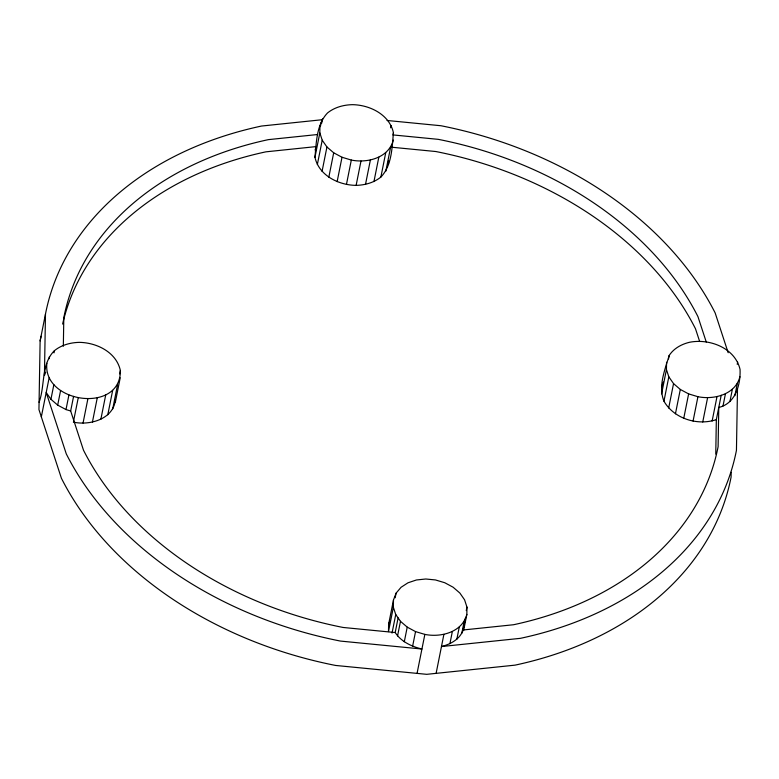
<?xml version="1.0" encoding="UTF-8"?>
<svg xmlns="http://www.w3.org/2000/svg" width="779" height="779" viewBox="0 0 779 779"><rect width="100%" height="100%" fill="white"/><g stroke="black" fill="none" stroke-linecap="round" stroke-linejoin="round"><path stroke-width="1.17" d="M322.506 119.693L261.51 126.042A352.137 261.277 11.3 0 0 45.474 314.083L40.119 340.89L38.95 409.588L61.405 478.238A352.137 261.277 11.3 0 0 335.613 665.451L426.736 674.332L515.055 665.139A352.137 261.277 11.3 0 0 731.091 477.099L731.179 472.288M45.474 314.083L44.432 375.488L45.747 372.089M46.867 363.306C42.514 403.249 121.008 414.029 120.355 370.473C116.392 352.176 96.586 342.536 79.176 342.361C70.305 342.614 61.434 345.009 54.433 350.657C40.956 363.959 45.192 385.732 39.077 402.295M63.333 346.236L63.81 317.696A333.441 247.41 11.3 0 1 268.385 139.636L317.628 134.514M73.372 422.13C89.789 425.753 113.627 419.063 115.399 399.705M314.959 157.27C316.381 142.275 316.498 124.455 327.521 112.955C334.522 107.317 343.383 104.912 352.264 104.668C369.665 104.844 389.481 114.484 393.434 132.771C392.012 147.767 391.895 165.576 380.873 177.076C373.871 182.724 365.01 185.129 356.13 185.373C338.729 185.198 318.913 175.557 314.959 157.27L319.828 132.897L319.955 125.604M388.439 164.437L388.507 160.786M393.483 599.947L388.614 624.31L388.487 631.603L393.356 607.24L393.483 599.947L396.102 593.14L401.049 587.298L407.972 582.809L416.414 579.975L425.792 579.001L435.471 579.946L444.78 582.741L453.096 587.21L459.853 593.033L464.576 599.82L466.962 607.114L466.845 614.407L463.593 630.649M721.208 395.255L716.339 419.628C697.604 425.977 674.02 418.742 663.951 401.195C657.982 386.374 664.886 369.889 669.19 355.448C673.825 348.379 681.45 344.23 689.503 342.283C709.523 338.3 735.074 347.911 740.05 369.412C740.693 384.602 735.59 403.512 718.774 407.446L718.111 446.679A333.441 247.41 11.3 0 1 513.536 624.739L463.096 629.987C460.019 639.247 450.398 644.301 441.469 646.551L520.411 638.332A352.137 261.277 11.3 0 0 736.447 450.291L737.489 388.896M661.575 393.911L666.444 369.538L666.561 362.245M715.755 454.108L716.339 419.628M49.048 358.72L49.486 356.5M41.336 416.872L49.126 377.883M53.994 352.868L54.433 350.657M50.937 399.296L46.204 392.509L66.273 453.875A352.137 261.277 11.3 0 0 340.481 641.078L421.936 649.024C411.653 646.57 401.107 641.662 395.187 632.538L343.14 627.465A333.441 247.41 11.3 0 1 83.489 450.194L70.665 410.981L66.001 409.579L57.685 405.119L50.937 399.296L53.858 384.67M57.685 405.119L60.606 390.493M66.001 409.579L68.922 394.963M70.665 410.981L73.586 396.365M73.596 420.972L78.241 397.757M83.041 423.075L87.91 398.702M92.419 422.101L97.287 397.728M100.861 419.268L105.73 394.895M107.794 414.779L112.663 390.406M112.731 408.936L117.6 384.563M119.654 373.949L120.355 370.473M115.36 402.13L120.229 377.766M320.373 126.636L321.26 122.206M321.688 123.238L322.574 118.807M317.345 164.554L322.214 140.191L319.828 132.897M322.068 171.341L326.937 146.978L322.214 140.191M328.826 177.174L333.694 152.801L326.937 146.978M337.141 181.634L342.01 157.261L333.694 152.801M346.451 184.428L351.319 160.065C367.367 163.347 388.828 157.855 393.307 140.064M356.13 185.373L360.998 161.01M365.507 184.399L370.376 160.036M373.949 181.575L378.818 157.202M390.591 127.805L391.048 125.487M380.873 177.076L385.741 152.713M385.819 171.234L390.688 146.871M392.976 135.098L393.434 132.771M395.177 597.785L396.102 593.14M392.032 633.093L395.742 614.524L393.356 607.24M395.187 632.538L398.108 617.922M397.553 635.937L400.474 621.311L395.742 614.524M404.301 641.76L407.222 627.134L400.474 621.311M412.617 646.219L415.538 631.603L407.222 627.134M417.057 673.397L424.857 634.398C440.895 637.689 462.356 632.188 466.845 614.407M436.113 673.358L443.903 634.369M449.911 643.727L452.346 631.535M456.835 639.238L459.269 627.046M461.781 633.385L464.216 621.204M466.27 610.59L466.962 607.114M463.096 629.987L465.53 617.805M668.489 358.924L669.19 355.448M663.951 401.195L668.82 376.832L666.444 369.538M668.684 407.982L673.553 383.619L668.82 376.832M675.442 413.815L680.31 389.442L673.553 383.619M683.758 418.274L688.626 393.901L680.31 389.442M693.067 421.079L697.935 396.706C713.983 399.987 735.444 394.495 739.923 376.705M702.746 422.014L707.614 397.65M712.123 421.04L716.992 396.677M723 406.025L725.434 393.843M737.226 364.338L737.664 362.128M729.923 401.536L732.357 389.354M734.87 395.693L737.304 383.511M315.076 149.977L315.953 147.708M388.614 624.31L389.919 620.912M661.692 386.618L663.445 382.08M316.391 146.569L265.951 151.827A333.441 247.41 11.3 0 0 62.612 324.064M387.056 120.482L440.953 125.74A352.137 261.277 11.3 0 1 715.161 312.944L728.17 352.721M393.512 134.981L438.295 139.353A333.441 247.41 11.3 0 1 697.945 316.625L706.251 341.991M391.077 147.163L435.86 151.535A333.441 247.41 11.3 0 1 695.511 328.806L699.659 341.494M342.01 157.261L351.319 160.065M688.626 393.901L697.935 396.706M415.538 631.603L424.857 634.398M40.119 340.89A352.137 261.277 11.3 0 1 41.083 336.236"/></g></svg>
